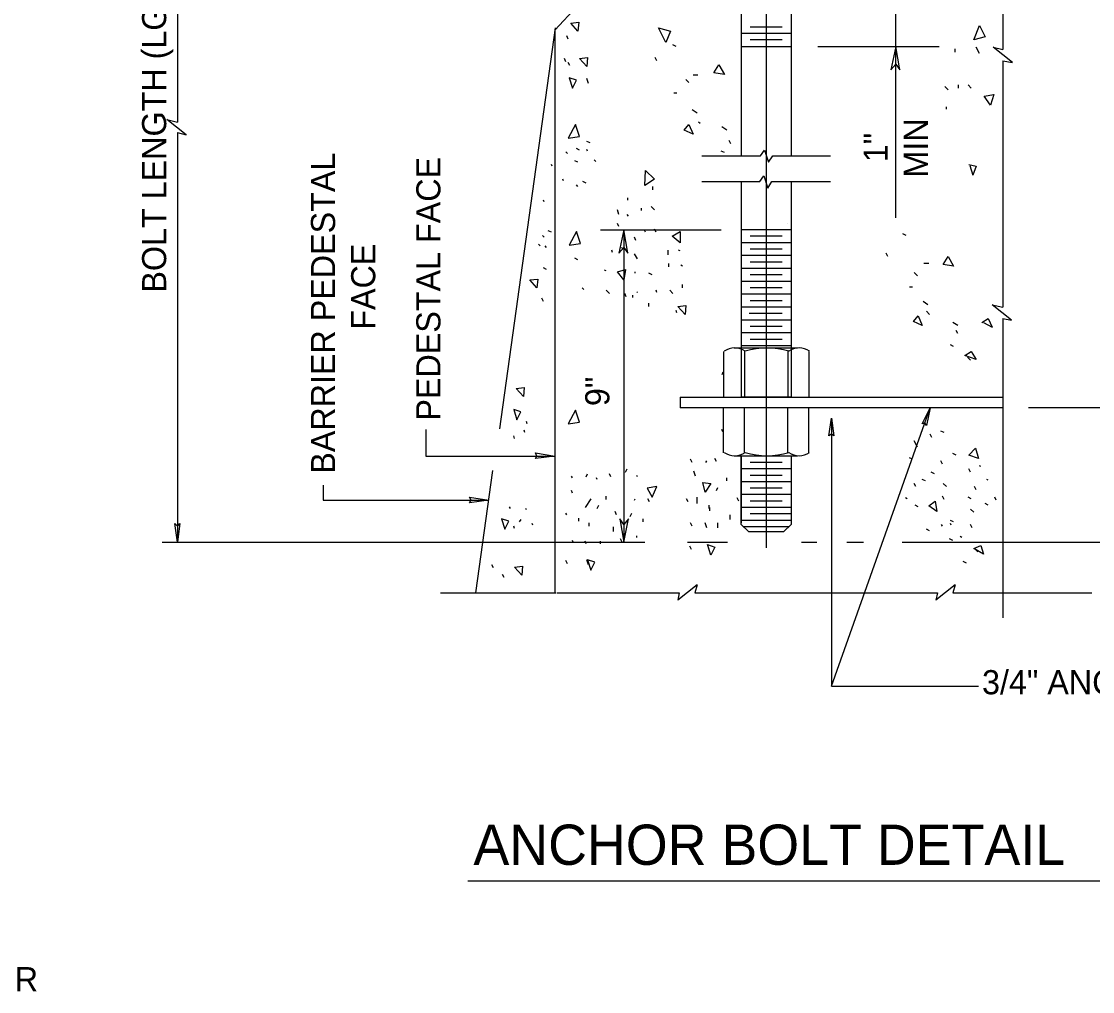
# Model space of a CAD drawing. Extents: x -3 to 26050223, y 0 to 12035012.
# Drawn here: x 15.59 to 26.69, y 26.48 to 36.52 of the extents above; entities that cross this region are included whole.
import ezdxf

# ---------------------------------------------------------------- set-up
doc = ezdxf.new("R2010")
doc.units = 0
for name, color, linetype in [('1', 7, 'Continuous'), ('2', 7, 'Continuous'), ('39', 7, 'Continuous')]:
    doc.layers.add(name, color=color, linetype=linetype)

msp = doc.modelspace()

# ---------------------------------------------------------------- linework, layer by layer
at = {"layer": '1'}
for p, q in [((23.308, 39.917), (23.308, 31.075)), ((23.05, 37.15), (23.05, 35.133)), ((23.567, 37.142), (23.567, 35.133)), ((21.117, 36.433), (21.35, 36.683)), ((20.55, 32.308), (21.125, 36.458)), ((21.117, 36.433), (21.117, 30.608)), ((23.533, 36.267), (23.533, 36.267)), ((23.05, 34.867), (23.05, 32.633)), ((23.567, 34.867), (23.567, 32.633)), ((22.867, 33.108), (22.867, 32.642)), ((23.633, 33.142), (22.975, 33.142)), ((23.633, 33.142), (22.975, 33.142)), ((23.083, 33.108), (23.083, 32.642)), ((23.533, 33.108), (23.533, 32.642)), ((23.75, 33.108), (23.75, 32.642)), ((22.417, 32.633), (22.417, 32.525)), ((22.417, 32.633), (25.758, 32.633)), ((25.758, 32.525), (22.417, 32.525)), ((22.867, 32.058), (22.867, 32.525)), ((23.083, 32.058), (23.083, 32.525)), ((23.533, 32.058), (23.533, 32.525)), ((23.75, 32.058), (23.75, 32.525)), ((23.633, 32.025), (22.975, 32.025)), ((23.633, 32.025), (22.975, 32.025)), ((23.05, 31.317), (23.05, 32.025)), ((23.567, 32.025), (23.567, 31.317)), ((20.3, 30.608), (20.475, 31.875)), ((23.05, 31.317), (23.125, 31.242)), ((23.567, 31.317), (23.492, 31.242)), ((23.542, 31.292), (23.075, 31.292)), ((23.125, 31.242), (23.492, 31.242)), ((20.217, 27.625), (27.25, 27.625))]:
    msp.add_line(p, q, dxfattribs=at)
for points in [[(24.65, 36.267), (24.6, 36.025), (24.65, 36.083), (24.692, 36.025)], [(21.833, 34.367), (21.783, 34.125), (21.833, 34.183), (21.875, 34.125)], [(21.833, 34.367), (21.783, 34.125), (21.833, 34.183), (21.875, 34.125)], [(20.933, 32.025), (20.917, 32.058), (21.117, 32.025), (20.917, 32)], [(20.25, 31.567), (20.233, 31.6), (20.433, 31.567), (20.233, 31.542)], [(21.833, 31.133), (21.883, 31.375), (21.833, 31.317), (21.792, 31.375)]]:
    msp.add_lwpolyline(points, close=True, dxfattribs=at)
for centre, radius, start, end in [((22.982, 32.953), 0.192, 55.6284, 124.4174), ((22.982, 32.953), 0.192, 55.6284, 90), ((23.316, 32.368), 0.776, 73.1289, 106.8539), ((23.316, 32.368), 0.776, 73.1289, 106.8539), ((23.649, 32.953), 0.192, 55.5826, 124.3065), ((23.649, 32.953), 0.192, 90, 124.3065), ((23.307, 32.045), 1.1, 77.7537, 77.7623), ((23.991, 32.045), 1.1, 102.2377, 102.2463), ((22.982, 32.22), 0.192, 235.5826, 304.3716), ((22.982, 32.22), 0.192, 270, 304.3716), ((23.316, 32.804), 0.776, 253.1461, 286.8711), ((23.316, 32.804), 0.776, 253.1461, 286.8711), ((23.649, 32.22), 0.192, 235.6935, 304.4174), ((23.649, 32.22), 0.192, 235.6935, 270), ((23.307, 33.128), 1.1, 282.2377, 282.2463), ((23.991, 33.128), 1.1, 257.7537, 257.7623)]:
    msp.add_arc(centre, radius, start, end, dxfattribs=at)
at = {"layer": '2'}
for p, q in [((17.208, 39.683), (17.208, 35.483)), ((25.758, 36.983), (25.758, 36.233)), ((24.65, 36.267), (24.65, 36.683)), ((21.283, 36.508), (21.367, 36.517)), ((21.367, 36.517), (21.358, 36.425)), ((21.358, 36.425), (21.283, 36.508)), ((22.192, 36.458), (22.317, 36.425)), ((22.267, 36.308), (22.192, 36.458)), ((22.317, 36.425), (22.267, 36.308)), ((23.567, 36.4), (23.05, 36.4)), ((23.475, 36.467), (23.142, 36.467)), ((23.533, 36.4), (23.533, 36.4)), ((25.458, 36.333), (25.517, 36.483)), ((25.517, 36.483), (25.575, 36.367)), ((21.258, 36.342), (21.242, 36.375)), ((23.475, 36.333), (23.142, 36.333)), ((25.575, 36.367), (25.458, 36.333)), ((22.375, 36.267), (22.342, 36.283)), ((23.05, 36.267), (23.567, 36.267)), ((23.842, 36.267), (25.1, 36.267)), ((24.65, 34.492), (24.65, 36.267)), ((25.267, 36.208), (25.267, 36.242)), ((25.517, 36.192), (25.483, 36.258)), ((25.858, 36.1), (25.658, 36.258)), ((25.658, 36.258), (25.758, 36.233)), ((25.858, 36.1), (25.658, 36.258)), ((25.658, 36.258), (25.758, 36.233)), ((21.233, 36.108), (21.217, 36.142)), ((21.275, 36.067), (21.258, 36.1)), ((21.375, 36.142), (21.458, 36.15)), ((21.45, 36.058), (21.375, 36.142)), ((21.458, 36.15), (21.45, 36.058)), ((22.175, 36.117), (22.158, 36.15)), ((22.767, 35.992), (22.817, 36.075)), ((22.817, 36.075), (22.875, 35.975)), ((25.758, 36.117), (25.758, 33.567)), ((25.758, 36.117), (25.858, 36.1)), ((22.6, 35.967), (22.55, 35.967)), ((22.875, 35.975), (22.767, 35.992)), ((21.267, 35.942), (21.3, 35.833)), ((21.342, 35.917), (21.267, 35.942)), ((21.3, 35.833), (21.342, 35.917)), ((21.467, 35.883), (21.45, 35.933)), ((22.508, 35.892), (22.475, 35.925)), ((25.192, 35.817), (25.158, 35.85)), ((25.3, 35.833), (25.3, 35.867)), ((25.433, 35.833), (25.4, 35.867)), ((22.383, 35.783), (22.35, 35.783)), ((25.567, 35.75), (25.667, 35.767)), ((25.633, 35.658), (25.567, 35.75)), ((25.667, 35.767), (25.633, 35.658)), ((25.175, 35.617), (25.175, 35.642)), ((22.592, 35.575), (22.542, 35.608)), ((17.3, 35.35), (17.1, 35.508)), ((17.1, 35.508), (17.208, 35.483)), ((21.333, 35.458), (21.258, 35.317)), ((21.375, 35.333), (21.333, 35.458)), ((22.458, 35.4), (22.508, 35.458)), ((22.55, 35.358), (22.458, 35.4)), ((22.508, 35.458), (22.55, 35.358)), ((22.625, 35.467), (22.608, 35.483)), ((22.9, 35.4), (22.85, 35.433)), ((17.208, 35.375), (17.208, 31.133)), ((17.208, 35.375), (17.3, 35.35)), ((21.258, 35.317), (21.375, 35.333)), ((22.942, 35.258), (22.925, 35.292)), ((21.375, 35.192), (21.342, 35.208)), ((21.483, 35.267), (21.45, 35.283)), ((21.458, 35.183), (21.45, 35.2)), ((22.875, 35.167), (22.842, 35.183)), ((23.25, 35.133), (23.292, 35.192)), ((23.292, 35.192), (23.333, 35.067)), ((21.25, 35.158), (21.233, 35.175)), ((21.358, 35.067), (21.325, 35.083)), ((21.542, 35.075), (21.525, 35.092)), ((22.642, 35.133), (23.25, 35.133)), ((23.333, 35.067), (23.375, 35.133)), ((23.375, 35.133), (23.975, 35.133)), ((21.092, 35.025), (21.083, 35.042)), ((22.05, 34.825), (22.058, 34.983)), ((22.058, 34.983), (22.15, 34.892)), ((25.408, 35.042), (25.483, 35.025)), ((25.417, 35.033), (25.45, 34.933)), ((25.483, 35.025), (25.45, 34.933)), ((21.208, 34.875), (21.2, 34.892)), ((21.442, 34.85), (21.408, 34.867)), ((22.15, 34.892), (22.05, 34.825)), ((22.642, 34.867), (23.242, 34.867)), ((23.242, 34.867), (23.283, 34.925)), ((23.283, 34.925), (23.325, 34.8)), ((23.325, 34.8), (23.367, 34.867)), ((23.367, 34.867), (23.975, 34.867)), ((21.358, 34.817), (21.342, 34.833)), ((22.133, 34.783), (22.133, 34.817)), ((21.008, 34.658), (21, 34.675)), ((21.875, 34.675), (21.875, 34.7)), ((21.783, 34.525), (21.767, 34.575)), ((21.883, 34.508), (21.867, 34.525)), ((22.017, 34.567), (22.017, 34.592)), ((22.15, 34.575), (22.117, 34.608)), ((21.783, 34.4), (21.767, 34.433)), ((23.533, 34.433), (23.533, 34.433)), ((23.533, 34.433), (23.533, 34.433)), ((21.008, 34.292), (20.992, 34.308)), ((21.083, 34.342), (21.05, 34.358)), ((21.342, 34.35), (21.267, 34.208)), ((21.383, 34.225), (21.342, 34.35)), ((21.592, 34.367), (22.842, 34.367)), ((21.833, 34.367), (21.833, 31.133)), ((21.958, 34.258), (21.942, 34.292)), ((22.058, 34.342), (22.05, 34.358)), ((22.167, 34.342), (22.15, 34.375)), ((22.333, 34.3), (22.417, 34.35)), ((22.417, 34.233), (22.333, 34.3)), ((22.417, 34.35), (22.417, 34.233)), ((23.567, 34.367), (23.05, 34.367)), ((23.475, 34.3), (23.142, 34.3)), ((23.533, 34.367), (23.533, 34.367)), ((23.533, 34.367), (23.533, 34.367)), ((24.758, 34.308), (24.725, 34.325)), ((20.967, 34.2), (20.95, 34.217)), ((21.033, 34.183), (21.017, 34.2)), ((21.267, 34.208), (21.383, 34.225)), ((21.825, 34.167), (21.808, 34.183)), ((23.567, 34.233), (23.05, 34.233)), ((23.533, 34.233), (23.533, 34.233)), ((21.358, 34.058), (21.325, 34.075)), ((21.717, 34.133), (21.708, 34.158)), ((21.975, 34.067), (21.942, 34.117)), ((22.292, 34.108), (22.292, 34.158)), ((22.417, 34.15), (22.4, 34.158)), ((23.567, 34.1), (23.05, 34.1)), ((23.475, 34.167), (23.142, 34.167)), ((23.533, 34.1), (23.533, 34.1)), ((24.567, 34.092), (24.55, 34.125)), ((25.142, 34.008), (25.192, 34.092)), ((25.192, 34.092), (25.25, 33.992)), ((21.033, 33.958), (21, 33.975)), ((21.767, 33.933), (21.85, 33.958)), ((21.85, 33.958), (21.833, 33.85)), ((22.3, 33.983), (22.3, 34.017)), ((22.442, 33.992), (22.425, 34)), ((23.567, 33.967), (23.05, 33.967)), ((23.567, 33.967), (23.05, 33.967)), ((23.475, 34.033), (23.142, 34.033)), ((23.533, 33.967), (23.533, 33.967)), ((23.533, 33.967), (23.533, 33.967)), ((24.992, 34.017), (24.942, 34.017)), ((25.25, 33.992), (25.142, 34.008)), ((20.858, 33.85), (20.942, 33.858)), ((20.933, 33.767), (20.858, 33.85)), ((20.942, 33.858), (20.933, 33.767)), ((21.65, 33.942), (21.633, 33.95)), ((21.833, 33.85), (21.767, 33.933)), ((21.95, 33.917), (21.95, 33.933)), ((22.125, 33.9), (22.092, 33.917)), ((23.475, 33.9), (23.142, 33.9)), ((24.875, 33.892), (24.842, 33.925)), ((21.417, 33.75), (21.4, 33.767)), ((21.683, 33.708), (21.65, 33.742)), ((22.175, 33.717), (22.167, 33.742)), ((22.342, 33.708), (22.308, 33.742)), ((22.442, 33.767), (22.442, 33.8)), ((23.567, 33.833), (23.05, 33.833)), ((23.475, 33.767), (23.142, 33.767)), ((23.533, 33.833), (23.533, 33.833)), ((24.825, 33.775), (24.792, 33.775)), ((21, 33.625), (20.983, 33.658)), ((21.858, 33.675), (21.842, 33.708)), ((21.925, 33.667), (21.925, 33.692)), ((21.975, 33.717), (21.967, 33.725)), ((23.567, 33.7), (23.05, 33.7)), ((23.475, 33.633), (23.142, 33.633)), ((23.533, 33.7), (23.533, 33.7)), ((24.983, 33.592), (24.933, 33.625)), ((22.092, 33.575), (22.092, 33.608)), ((22.383, 33.508), (22.375, 33.533)), ((22.392, 33.575), (22.475, 33.583)), ((22.467, 33.492), (22.392, 33.575)), ((22.475, 33.583), (22.467, 33.492)), ((23.567, 33.567), (23.05, 33.567)), ((23.533, 33.567), (23.533, 33.567)), ((25, 33.492), (24.967, 33.525)), ((25.85, 33.433), (25.65, 33.592)), ((25.65, 33.592), (25.758, 33.567)), ((23.567, 33.433), (23.05, 33.433)), ((23.467, 33.5), (23.133, 33.5)), ((23.475, 33.5), (23.142, 33.5)), ((23.533, 33.433), (23.533, 33.433)), ((23.533, 33.433), (23.533, 33.433)), ((24.833, 33.417), (24.883, 33.475)), ((24.925, 33.375), (24.833, 33.417)), ((24.883, 33.475), (24.925, 33.375)), ((25.292, 33.375), (25.242, 33.408)), ((25.542, 33.408), (25.608, 33.45)), ((25.558, 33.408), (25.65, 33.358)), ((25.608, 33.45), (25.65, 33.358)), ((25.758, 33.45), (25.758, 30.35)), ((25.758, 33.45), (25.85, 33.433)), ((23.567, 33.3), (23.05, 33.3)), ((23.475, 33.367), (23.142, 33.367)), ((23.533, 33.3), (23.533, 33.3)), ((25.292, 33.292), (25.275, 33.325)), ((23.475, 33.233), (23.142, 33.233)), ((23.567, 33.167), (23.05, 33.167)), ((23.533, 33.167), (23.533, 33.167)), ((23.533, 33.142), (23.533, 33.142)), ((25.25, 33.158), (25.217, 33.175)), ((25.367, 33.067), (25.433, 33.108)), ((25.433, 33.108), (25.483, 33.025)), ((23.533, 33.033), (23.533, 33.033)), ((23.533, 33.033), (23.533, 33.033)), ((25.483, 33.025), (25.367, 33.067)), ((25.425, 33.017), (25.392, 33.05)), ((22.858, 32.892), (22.85, 32.867)), ((23.533, 32.9), (23.533, 32.9)), ((23.533, 32.767), (23.533, 32.767)), ((20.717, 32.725), (20.8, 32.733)), ((20.792, 32.642), (20.717, 32.725)), ((20.8, 32.733), (20.792, 32.642)), ((23.567, 32.633), (23.05, 32.633)), ((23.533, 32.633), (23.533, 32.633)), ((23.983, 29.642), (25.008, 32.525)), ((27.283, 32.525), (26.025, 32.525)), ((20.692, 32.508), (20.725, 32.4)), ((20.767, 32.483), (20.692, 32.508)), ((20.725, 32.4), (20.767, 32.483)), ((21.333, 32.5), (21.258, 32.358)), ((21.375, 32.375), (21.333, 32.5)), ((23.983, 32.417), (23.983, 29.642)), ((19.783, 32.3), (19.783, 32.025)), ((20.833, 32.358), (20.825, 32.383)), ((21.258, 32.358), (21.375, 32.375)), ((22.858, 32.275), (22.85, 32.3)), ((20.7, 32.208), (20.692, 32.233)), ((20.808, 32.267), (20.8, 32.292)), ((24.875, 32.117), (24.842, 32.183)), ((25.025, 32.217), (25.008, 32.25)), ((25.15, 32.267), (25.117, 32.283)), ((25.408, 32.033), (25.475, 32.108)), ((25.475, 32.108), (25.508, 32)), ((19.783, 32.025), (21.117, 32.025)), ((22.542, 31.958), (22.525, 31.992)), ((22.683, 31.958), (22.692, 31.975)), ((22.792, 31.967), (22.775, 32)), ((23.05, 32.025), (23.05, 31.333)), ((23.533, 32.025), (23.533, 32.025)), ((24.825, 31.992), (24.792, 32.008)), ((25.133, 31.942), (25.117, 31.975)), ((25.275, 32.033), (25.242, 32.05)), ((25.508, 32), (25.408, 32.033)), ((21.85, 31.858), (21.867, 31.892)), ((22.575, 31.817), (22.558, 31.867)), ((23.567, 31.892), (23.05, 31.892)), ((23.475, 31.958), (23.142, 31.958)), ((23.533, 31.892), (23.533, 31.892)), ((25.05, 31.842), (25.017, 31.858)), ((25.425, 31.858), (25.408, 31.892)), ((25.533, 31.917), (25.517, 31.925)), ((21.3, 31.8), (21.292, 31.817)), ((21.442, 31.808), (21.458, 31.842)), ((21.558, 31.783), (21.55, 31.8)), ((21.7, 31.808), (21.683, 31.842)), ((21.975, 31.808), (21.967, 31.825)), ((22.65, 31.75), (22.733, 31.742)), ((22.675, 31.65), (22.65, 31.75)), ((22.733, 31.742), (22.675, 31.65)), ((22.9, 31.767), (22.9, 31.8)), ((23.567, 31.758), (23.05, 31.758)), ((23.475, 31.825), (23.142, 31.825)), ((23.533, 31.758), (23.533, 31.758)), ((24.858, 31.708), (24.842, 31.742)), ((24.958, 31.767), (24.925, 31.783)), ((25.175, 31.708), (25.142, 31.742)), ((25.608, 31.775), (25.592, 31.783)), ((18.717, 31.725), (18.717, 31.567)), ((21.3, 31.642), (21.292, 31.667)), ((22.175, 31.708), (22.075, 31.692)), ((22.175, 31.708), (22.075, 31.692)), ((22.075, 31.692), (22.125, 31.6)), ((22.075, 31.692), (22.125, 31.6)), ((22.125, 31.6), (22.175, 31.708)), ((22.125, 31.6), (22.175, 31.708)), ((22.125, 31.6), (22.175, 31.708)), ((22.792, 31.667), (22.808, 31.7)), ((23.475, 31.692), (23.142, 31.692)), ((25.483, 31.675), (25.467, 31.708)), ((18.717, 31.567), (20.433, 31.567)), ((21.492, 31.583), (21.433, 31.492)), ((21.558, 31.483), (21.575, 31.517)), ((21.65, 31.575), (21.65, 31.608)), ((21.942, 31.567), (21.95, 31.583)), ((22.1, 31.55), (22.083, 31.583)), ((22.5, 31.55), (22.483, 31.583)), ((22.592, 31.533), (22.592, 31.6)), ((22.717, 31.483), (22.717, 31.517)), ((23.025, 31.558), (23.008, 31.592)), ((23.567, 31.625), (23.05, 31.625)), ((23.475, 31.558), (23.142, 31.558)), ((23.533, 31.625), (23.533, 31.625)), ((24.767, 31.583), (24.75, 31.592)), ((24.883, 31.5), (24.85, 31.517)), ((24.992, 31.508), (25.058, 31.558)), ((25.058, 31.558), (25.075, 31.45)), ((25.15, 31.575), (25.133, 31.608)), ((25.433, 31.583), (25.4, 31.6)), ((25.608, 31.517), (25.575, 31.533)), ((25.692, 31.567), (25.675, 31.6)), ((20.658, 31.483), (20.65, 31.5)), ((20.825, 31.467), (20.817, 31.483)), ((21.242, 31.417), (21.233, 31.433)), ((21.758, 31.417), (21.742, 31.45)), ((21.9, 31.4), (21.917, 31.433)), ((22.725, 31.458), (22.725, 31.492)), ((22.933, 31.367), (22.933, 31.417)), ((23.567, 31.492), (23.05, 31.492)), ((23.567, 31.425), (23.142, 31.425)), ((23.533, 31.492), (23.533, 31.492)), ((23.533, 31.425), (23.533, 31.425)), ((25.075, 31.45), (24.992, 31.508)), ((25.458, 31.442), (25.425, 31.475)), ((20.567, 31.375), (20.6, 31.267)), ((20.642, 31.35), (20.567, 31.375)), ((20.6, 31.267), (20.642, 31.35)), ((20.7, 31.275), (20.692, 31.3)), ((20.767, 31.367), (20.75, 31.342)), ((20.892, 31.308), (20.883, 31.325)), ((21.367, 31.35), (21.367, 31.383)), ((21.475, 31.3), (21.475, 31.333)), ((22.033, 31.342), (22.033, 31.375)), ((22.542, 31.3), (22.525, 31.333)), ((22.692, 31.283), (22.675, 31.333)), ((22.808, 31.283), (22.808, 31.333)), ((23.567, 31.358), (23.05, 31.358)), ((23.533, 31.358), (23.533, 31.358)), ((25.133, 31.3), (25.125, 31.317)), ((25.25, 31.342), (25.217, 31.358)), ((25.225, 31.308), (25.217, 31.325)), ((25.442, 31.283), (25.425, 31.317)), ((21.725, 31.242), (21.725, 31.292)), ((21.967, 31.183), (21.967, 31.2)), ((23.125, 31.242), (23.483, 31.242)), ((23.133, 31.242), (23.45, 31.242)), ((23.533, 31.292), (23.533, 31.292)), ((25, 31.25), (24.967, 31.267)), ((25.333, 31.183), (25.317, 31.192)), ((17.05, 31.133), (22.05, 31.133)), ((21.308, 31.133), (21.3, 31.15)), ((21.442, 31.117), (21.433, 31.142)), ((21.592, 31.117), (21.592, 31.142)), ((21.817, 31.133), (21.8, 31.167)), ((22.492, 31.133), (22.908, 31.133)), ((22.533, 31.058), (22.517, 31.092)), ((22.7, 31.108), (22.775, 31.083)), ((22.733, 31), (22.7, 31.108)), ((22.717, 31.058), (22.7, 31.108)), ((22.775, 31.083), (22.733, 31)), ((23.675, 31.133), (23.833, 31.133)), ((24.142, 31.133), (24.317, 31.133)), ((24.717, 31.133), (27.267, 31.133)), ((25.242, 31.15), (25.208, 31.167)), ((25.458, 31.067), (25.533, 31.1)), ((25.533, 31.1), (25.558, 31.008)), ((25.558, 31.008), (25.458, 31.067)), ((25.5, 31.033), (25.467, 31.067)), ((20.483, 30.867), (20.467, 30.9)), ((20.7, 30.875), (20.783, 30.883)), ((20.775, 30.792), (20.7, 30.875)), ((20.783, 30.883), (20.775, 30.792)), ((21.25, 30.908), (21.233, 30.942)), ((21.467, 30.9), (21.45, 30.95)), ((21.458, 30.95), (21.492, 30.842)), ((21.533, 30.925), (21.458, 30.95)), ((21.492, 30.842), (21.533, 30.925)), ((25.383, 30.917), (25.35, 30.933)), ((20.592, 30.767), (20.575, 30.8)), ((22.592, 30.692), (22.392, 30.533)), ((22.592, 30.692), (22.567, 30.608)), ((25.267, 30.692), (25.067, 30.533)), ((25.267, 30.692), (25.242, 30.608)), ((19.933, 30.608), (21.133, 30.608)), ((21.142, 30.608), (22.408, 30.608)), ((22.408, 30.608), (22.392, 30.533)), ((22.567, 30.608), (25.083, 30.608)), ((25.083, 30.608), (25.067, 30.533)), ((25.242, 30.608), (25.758, 30.608)), ((25.758, 30.608), (26.683, 30.608)), ((23.983, 29.642), (25.508, 29.642))]:
    msp.add_line(p, q, dxfattribs=at)
for points in [[(24.925, 32.358), (25.008, 32.525), (24.967, 32.342), (24.95, 32.367)], [(23.958, 32.233), (23.983, 32.417), (24.008, 32.233), (23.983, 32.25)], [(17.233, 31.325), (17.208, 31.133), (17.183, 31.325), (17.208, 31.3)]]:
    msp.add_lwpolyline(points, close=True, dxfattribs=at)

# ---------------------------------------------------------------- texts
msp.add_text('ANCHOR BOLT DETAIL', height=0.41665, dxfattribs=at).set_placement((20.275, 27.792))
at = {"layer": '39'}
for s, height, p in [('BOLT LENGTH (LGTH)', 0.25, (17.092, 33.717)), ('MIN', 0.2499, (24.983, 34.908)), ('1"', 0.2499, (24.567, 35.067)), ('BARRIER PEDESTAL ', 0.2499, (18.842, 31.842)), ('PEDESTAL FACE', 0.2499, (19.933, 32.392)), ('FACE', 0.2499, (19.258, 33.333)), ('9"', 0.25, (21.683, 32.542))]:
    msp.add_text(s, height=height, rotation=90, dxfattribs=at).set_placement(p)
for s, p in [('3/4" ANCHOR PLATES', (25.544, 29.558)), (' 3 / 4" ANCHOR', (13.361, 26.483))]:
    msp.add_text(s, height=0.25, dxfattribs=at).set_placement(p)

doc.saveas('drawing.dxf')
